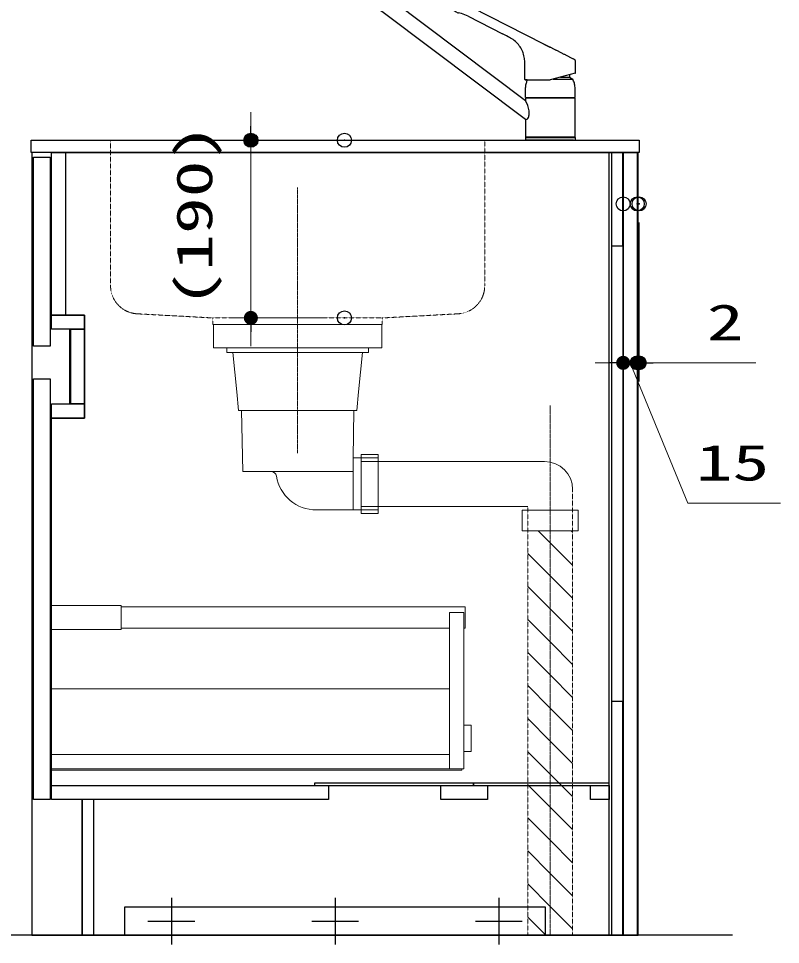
# Model space of a CAD drawing. Units: millimetres, scale not verified. Extents: x -9797 to 9797, y -4555 to 4555.
# Drawn here: x -184 to 630, y -1871 to -881 of the extents above; entities that cross this region are included whole.
import ezdxf
from ezdxf.enums import TextEntityAlignment as Align

# ---------------------------------------------------------------- set-up
doc = ezdxf.new("R2010")
doc.units = ezdxf.units.MM
doc.header["$LTSCALE"] = 30
doc.header["$PDMODE"] = 32
doc.header["$PDSIZE"] = 15
doc.linetypes.add('USER1', pattern=[0.375, 0.25, -0.125])
doc.linetypes.add('USER2', pattern=[2, 1.25, -0.25, 0.25, -0.25])
for name, color, linetype, lineweight in [('0-0_0', 7, 'Continuous', 25), ('0-1_細線ﾚｲﾔｰ', 91, 'Continuous', 5), ('0-2_1', 7, 'Continuous', 25), ('0-3_寸法ﾚｲﾔｰ', 30, 'Continuous', 13), ('0-4_DEFPOINTS', 7, 'Continuous', 25), ('0-5_KABE', 4, 'Continuous', 25)]:
    doc.layers.add(name, color=color, linetype=linetype, lineweight=lineweight)
doc.styles.add('ＭＳ ゴシック', font='')
doc.styles.get('ＭＳ ゴシック').set_extended_font_data('MS Gothic')

# ---------------------------------------------------------------- blocks, each defined once
blk = doc.blocks.new('_DOT')
at = {"layer": '0-0_0', "color": 30}
blk.add_line((-15, 0), (-30, 0), dxfattribs=at)
for points in [[(0, 0), (-15, 0), (-14.88, 1.88)], [(0, 0), (-14.88, -1.88), (-15, 0)], [(0, 0), (-14.88, 1.88), (-14.53, 3.73)], [(0, 0), (-14.53, -3.73), (-14.88, -1.88)], [(0, 0), (-14.53, 3.73), (-13.95, 5.52)], [(0, 0), (-13.95, -5.52), (-14.53, -3.73)], [(0, 0), (-13.95, 5.52), (-13.14, 7.23)], [(0, 0), (-13.14, -7.23), (-13.95, -5.52)], [(0, 0), (-13.14, 7.23), (-12.14, 8.82)], [(0, 0), (-12.14, -8.82), (-13.14, -7.23)], [(0, 0), (-12.14, 8.82), (-10.93, 10.27)], [(0, 0), (-10.93, -10.27), (-12.14, -8.82)], [(0, 0), (-10.93, 10.27), (-9.56, 11.56)], [(0, 0), (-9.56, -11.56), (-10.93, -10.27)], [(0, 0), (-9.56, 11.56), (-8.04, 12.66)], [(0, 0), (-8.04, -12.66), (-9.56, -11.56)], [(0, 0), (-8.04, 12.66), (-6.39, 13.57)], [(0, 0), (-6.39, -13.57), (-8.04, -12.66)], [(0, 0), (-6.39, 13.57), (-4.64, 14.27)], [(0, 0), (-4.64, -14.27), (-6.39, -13.57)], [(0, 0), (-4.64, 14.27), (-2.81, 14.73)], [(0, 0), (-2.81, -14.73), (-4.64, -14.27)], [(0, 0), (-2.81, 14.73), (-0.94, 14.97)], [(0, 0), (-0.94, -14.97), (-2.81, -14.73)], [(0, 0), (-0.94, 14.97), (0.94, 14.97)], [(0, 0), (0.94, -14.97), (-0.94, -14.97)], [(0, 0), (0.94, 14.97), (2.81, 14.73)], [(0, 0), (2.81, 14.73), (4.64, 14.27)], [(0, 0), (4.64, 14.27), (6.39, 13.57)], [(0, 0), (6.39, 13.57), (8.04, 12.66)], [(0, 0), (8.04, 12.66), (9.56, 11.56)], [(0, 0), (9.56, 11.56), (10.93, 10.27)], [(0, 0), (10.93, 10.27), (12.14, 8.82)], [(0, 0), (12.14, 8.82), (13.14, 7.23)], [(0, 0), (13.14, 7.23), (13.95, 5.52)], [(0, 0), (13.95, 5.52), (14.53, 3.73)], [(0, 0), (14.53, 3.73), (14.88, 1.88)], [(0, 0), (14.88, 1.88), (15, 0)], [(0, 0), (2.81, -14.73), (0.94, -14.97)], [(0, 0), (4.64, -14.27), (2.81, -14.73)], [(0, 0), (6.39, -13.57), (4.64, -14.27)], [(0, 0), (8.04, -12.66), (6.39, -13.57)], [(0, 0), (9.56, -11.56), (8.04, -12.66)], [(0, 0), (10.93, -10.27), (9.56, -11.56)], [(0, 0), (12.14, -8.82), (10.93, -10.27)], [(0, 0), (13.14, -7.23), (12.14, -8.82)], [(0, 0), (13.95, -5.52), (13.14, -7.23)], [(0, 0), (14.53, -3.73), (13.95, -5.52)], [(0, 0), (14.88, -1.88), (14.53, -3.73)], [(0, 0), (15, 0), (14.88, -1.88)]]:
    blk.add_solid(points, dxfattribs=at)
blk = doc.blocks.new('A$C5C1B3ABA')
at = {"layer": '0-2_1'}
for p, q in [((-6605.6, 5153.4), (-7911.2, 5383.6)), ((-8119.6, 4893.3), (-8050.3, 5286.3)), ((-8119.6, 4893.3), (-7292.3, 4747.4)), ((-8116.7, 4486.2), (-8054.2, 4840.7)), ((-7371.7, 4720.3), (-8054.2, 4840.7)), ((-8008.4, 4832.6), (-8001.4, 4872.5)), ((-7587.3, 5034.6), (-7284.8, 4778.2)), ((-7417.5, 4728.4), (-7410.5, 4768.3)), ((-7292.3, 4747.4), (-7288.2, 4771.1)), ((-6689, 4680.7), (-7270.8, 4783.3)), ((-7434.3, 4365.8), (-7371.7, 4720.3)), ((-795, 1266), (-5064.3, 4483.2)), ((-7801.5, 4278.3), (-8119.1, 4334.3)), ((-7546.1, 4224.1), (-8060.1, 4314.7)), ((-7483.9, 4222.3), (-7801.5, 4278.3)), ((-2524.5, 4271.3), (-213.6, 3093.9)), ((-795, 665), (-5353.2, 4099.8)), ((-2633.5, 3976.7), (-1525.8, 3412.3)), ((19.8, 2974.9), (0.3, 2984.8)), ((-810.1, 1949.9), (-814.5, 2449.8)), ((810.5, 2214.3), (808.4, 2455.2)), ((795.9, 2148.3), (0, 1935)), ((793, 2147.5), (798.8, 2149)), ((810.1, 2163.4), (810.5, 2214.3)), ((-795.1, 1935), (0, 1935)), ((90.8, 1959.3), (723.4, 1959.3)), ((324.5, 2021.9), (615, 2021.9)), ((-795, 1377), (-795, 1697)), ((795, 1377), (795, 1697)), ((-795, 1341), (-795, 1266)), ((-789, 1371), (0, 1371)), ((780, 1356), (-780, 1356)), ((-720, 1362), (0, 1362)), ((-720, 1362), (-720, 1356)), ((-672, 1362), (-669, 1365)), ((-630, 1365), (-620.3, 1371)), ((0, 1371), (789, 1371)), ((0, 1362), (720, 1362)), ((630, 1365), (620.3, 1371)), ((630, 1365), (630, 1371)), ((630, 1365), (669, 1365)), ((669, 1365), (672, 1362)), ((720, 1362), (720, 1356)), ((795, 111), (795, 1341)), ((-795, 84), (-795, 12)), ((-789, 90), (789, 90)), ((-789, 6), (789, 6)), ((780, 96), (-780, 96)), ((780, 96), (-780, 96)), ((780, 96), (-780, 96)), ((-751.5, 0), (-757.5, 6)), ((751.5, 0), (-751.5, 0)), ((-720, 96), (-720, 90)), ((720, 96), (720, 90)), ((751.5, 0), (757.5, 6)), ((795, 84), (795, 12))]:
    blk.add_line(p, q, dxfattribs=at)
for points in [[(-814.5, 2449.8), (-814.8, 2473.8), (-815.1, 2494.8), (-815.5, 2513), (-816.1, 2528.3), (-817.1, 2548.7), (-820, 2587.1), (-824.3, 2624.6), (-831.6, 2669.7), (-841.2, 2714.2), (-853.2, 2758.2), (-867.1, 2800.7), (-883.1, 2842.2), (-901, 2882.8), (-920.9, 2922.4), (-942.8, 2961.1), (-966.7, 2998.7), (-992.6, 3035.4), (-1021.6, 3072.4), (-1052.2, 3107.5), (-1084.4, 3140.8), (-1118.3, 3172.3), (-1153.9, 3202), (-1191.1, 3229.8), (-1230, 3255.9), (-1269.3, 3279.5), (-1308.8, 3301.3), (-1348.8, 3322), (-1397.6, 3346.9), (-1440.4, 3368.7), (-1483.1, 3390.5), (-1525.8, 3412.3)], [(-213, 3093.5), (-209.9, 3092), (-206.9, 3090.4), (-203.8, 3088.9), (-200.8, 3087.3), (-197.7, 3085.8), (-194.7, 3084.2), (-191.6, 3082.7), (-188.6, 3081.1), (-185.6, 3079.5), (-182.5, 3078), (-179.5, 3076.4), (-176.4, 3074.9), (-173.4, 3073.3), (-170.3, 3071.8), (-167.3, 3070.2), (-164.2, 3068.7), (-161.2, 3067.1), (-158.1, 3065.6), (-155.1, 3064), (-152, 3062.5), (-149, 3060.9), (-145.9, 3059.4), (-142.9, 3057.8), (-139.8, 3056.3), (-136.8, 3054.7), (-133.8, 3053.2), (-130.7, 3051.6), (-127.7, 3050), (-124.6, 3048.5), (-121.6, 3046.9), (-118.5, 3045.4), (-115.5, 3043.8), (-112.4, 3042.3), (-109.4, 3040.7), (-106.3, 3039.2), (-103.3, 3037.6), (-100.2, 3036.1), (-97.2, 3034.5), (-94.1, 3033)], [(-94.1, 3033), (-91.1, 3031.4), (-88.1, 3029.9), (-85, 3028.3), (-82, 3026.8), (-78.9, 3025.2), (-75.9, 3023.7), (-72.8, 3022.1), (-69.8, 3020.6), (-66.7, 3019), (-63.7, 3017.4), (-60.6, 3015.9), (-57.6, 3014.3), (-54.5, 3012.8), (-51.5, 3011.2), (-48.4, 3009.7), (-45.4, 3008.1), (-42.4, 3006.6), (-39.3, 3005), (-36.3, 3003.5), (-33.2, 3001.9), (-30.2, 3000.4), (-27.1, 2998.8), (-24.1, 2997.3), (-21, 2995.7), (-18, 2994.2), (-14.9, 2992.6), (-11.9, 2991.1), (-8.8, 2989.5), (-5.8, 2988), (-2.7, 2986.4), (0.3, 2984.8)], [(778.5, 2588.3), (759.1, 2598.2), (739.6, 2608.2), (720.1, 2618.1), (700.7, 2628), (681.2, 2637.9), (661.8, 2647.8), (642.3, 2657.7), (622.9, 2667.6), (603.4, 2677.5), (584, 2687.5), (564.5, 2697.4), (545.1, 2707.3), (525.6, 2717.2), (506.1, 2727.1), (486.7, 2737), (467.2, 2746.9), (447.8, 2756.8), (428.3, 2766.8), (408.9, 2776.7), (389.4, 2786.6), (370, 2796.5), (350.5, 2806.4), (331, 2816.3), (311.6, 2826.2), (292.1, 2836.2), (272.7, 2846.1), (253.2, 2856), (233.8, 2865.9), (214.3, 2875.8), (194.9, 2885.7), (175.4, 2895.6), (155.9, 2905.5), (136.5, 2915.5), (117, 2925.4), (97.6, 2935.3), (78.1, 2945.2), (58.7, 2955.1), (39.2, 2965), (19.8, 2974.9)], [(780.3, 2587.4), (779.8, 2587.6), (779.4, 2587.9), (779, 2588.1), (778.5, 2588.3), (778.5, 2588.3)], [(795.8, 2576), (795.5, 2576.3), (795.1, 2576.7), (794.8, 2577), (794.4, 2577.4), (794.1, 2577.7), (793.7, 2578.1), (793.4, 2578.4), (793, 2578.8), (792.6, 2579.1), (792.2, 2579.4), (791.9, 2579.8), (791.5, 2580.1), (791.1, 2580.4), (790.7, 2580.7), (790.3, 2581), (789.9, 2581.3), (789.5, 2581.6), (789.1, 2581.9), (788.7, 2582.2), (788.3, 2582.5), (787.9, 2582.8), (787.5, 2583.1), (787.1, 2583.4), (786.7, 2583.6), (786.3, 2583.9), (785.9, 2584.2), (785.4, 2584.4), (785, 2584.7), (784.6, 2585), (784.2, 2585.2), (783.7, 2585.5), (783.3, 2585.7), (782.9, 2586), (782.4, 2586.2), (782, 2586.4), (781.6, 2586.7), (781.1, 2586.9), (780.7, 2587.2), (780.3, 2587.4)], [(805.5, 2559.3), (805.3, 2559.8), (805.2, 2560.3), (805, 2560.7), (804.8, 2561.2), (804.6, 2561.7), (804.5, 2562.1), (804.3, 2562.6), (804.1, 2563.1), (803.9, 2563.5), (803.7, 2564), (803.5, 2564.4), (803.3, 2564.9), (803.1, 2565.3), (802.9, 2565.8), (802.6, 2566.2), (802.4, 2566.7), (802.2, 2567.1), (801.9, 2567.5), (801.7, 2568), (801.4, 2568.4), (801.2, 2568.8), (800.9, 2569.2), (800.7, 2569.7), (800.4, 2570.1), (800.1, 2570.5), (799.8, 2570.9), (799.5, 2571.3), (799.3, 2571.7), (799, 2572.1), (798.7, 2572.5), (798.4, 2572.9), (798.1, 2573.3), (797.8, 2573.7), (797.4, 2574.1), (797.1, 2574.5), (796.8, 2574.8), (796.5, 2575.2), (796.1, 2575.6), (795.8, 2576)], [(808, 2538.5), (808, 2540.7), (808, 2541.2), (808, 2541.7), (808, 2542.2), (807.9, 2542.7), (807.9, 2543.2), (807.9, 2543.7), (807.9, 2544.2), (807.9, 2544.7), (807.9, 2545.2), (807.8, 2545.7), (807.8, 2546.1), (807.8, 2546.6), (807.7, 2547.1), (807.7, 2547.6), (807.7, 2548.1), (807.6, 2548.6), (807.6, 2549.1), (807.5, 2549.6), (807.5, 2550.1), (807.4, 2550.6), (807.3, 2551.1), (807.3, 2551.6), (807.2, 2552.1), (807.1, 2552.6), (807, 2553.1), (806.9, 2553.5), (806.8, 2554), (806.7, 2554.5), (806.6, 2555), (806.5, 2555.5), (806.4, 2556), (806.3, 2556.5), (806.2, 2556.9), (806, 2557.4), (805.9, 2557.9), (805.8, 2558.4), (805.6, 2558.8), (805.5, 2559.3)], [(808.7, 2455.1), (808.7, 2457.2), (808.7, 2459.4), (808.7, 2461.5), (808.7, 2463.6), (808.7, 2465.8), (808.6, 2467.9), (808.6, 2470.1), (808.6, 2472.2), (808.6, 2474.3), (808.6, 2476.5), (808.5, 2478.6), (808.5, 2480.8), (808.5, 2482.9), (808.5, 2485), (808.5, 2487.2), (808.4, 2489.3), (808.4, 2491.5), (808.4, 2493.6), (808.4, 2495.7), (808.4, 2497.9), (808.4, 2500), (808.3, 2502.2), (808.3, 2504.3), (808.3, 2506.4), (808.3, 2508.6), (808.3, 2510.7), (808.2, 2512.9), (808.2, 2515), (808.2, 2517.1), (808.2, 2519.3), (808.2, 2521.4), (808.1, 2523.6), (808.1, 2525.7), (808.1, 2527.8), (808.1, 2530), (808.1, 2532.1), (808.1, 2534.3), (808, 2536.4), (808, 2538.5)], [(615, 2099.8), (615, 2021.9), (723.4, 1959.3)], [(-734.9, 1935), (-790.4, 1935), (-795.1, 1935)], [(-669, 1365), (-630, 1365), (-630, 1371)], [(-774, 665), (-795, 665), (-795, 111)]]:
    blk.add_lwpolyline(points, dxfattribs=at)
for centre, radius, start, end in [((-7932.1, 5265.4), 120, 79.99888, 169.99897), ((-7230.8, 1608.1), 3600, 53, 79.99888), ((-7273.4, 4768.5), 15, 79.99888, 169.99897), ((-7613.7, 4402.2), 510, 170.52437, 187.65413), ((-7230.8, 1608.1), 3120, 53, 79.99888), ((-593.3, 2938), 3001.2, 149.24079, 151.26854), ((-3128.5, 4451.7), 48.6, 71.08568, 154.11178), ((-3728.9, 2018.6), 2554.4, 61.86781, 76.05075), ((-8058.6, 4323.6), 9, 169.99893, 259.99902), ((-7544.5, 4232.9), 9, 259.99893, 349.99902), ((-7935.7, 4459), 510, 332.34381, 349.47358), ((-3158.3, 4335.7), 80.3, 145.97911, 229.59311), ((-2517.2, 4950.4), 968.1, 224.27582, 242.24664), ((-2928, 4166), 82.7, 241.07036, 261.1334), ((-3101.9, 3137.9), 960, 74.79028, 80.33587), ((-3173.3, 2953.9), 1156.5, 62.17442, 73.77093), ((795.1, 2163.6), 15, 285, 359.5), ((-795.1, 1950), 15, 180.5, 270), ((-345, 1697), 450, 162.67793, 180), ((84.6, 1563), 900, 155.58413, 162.67793), ((-84.6, 1563), 900, 17.32207, 26.12887), ((345, 1697), 450, 0, 17.32207), ((-789, 1377), 6, 180, 270), ((-780, 1341), 15, 90, 180), ((-1430.2, 857.5), 755.2, 6.59611, 32.7451), ((780, 1341), 15, 0, 90), ((789, 1377), 6, 270, 0), ((789, 1377), 6, 270, 0), ((789, 1377), 6, 270, 0), ((-1367.4, 864.4), 692.1, 355.95054, 6.62107), ((-773.8, 732.2), 67.2, 269.80263, 330.55575), ((-929.2, 833.7), 252.7, 327.81962, 355.87822), ((-780, 111), 15, 180, 270), ((-789, 84), 6, 90, 180), ((-789, 12), 6, 180, 270), ((780, 111), 15, 270, 0), ((789, 84), 6, 0, 90), ((789, 12), 6, 270, 0)]:
    blk.add_arc(centre, radius, start, end, dxfattribs=at)
blk = doc.blocks.new('A$C6242A7C1')
at = {"layer": '0-1_細線ﾚｲﾔｰ', "linetype": 'USER2', "lineweight": 9}
blk.add_line((0, 4389.9), (0, -4131.9), dxfattribs=at)
at = {"layer": '0-1_細線ﾚｲﾔｰ', "lineweight": 9}
blk.add_line((2700, 0), (-2700, 0), dxfattribs=at)
at = {"layer": '0-1_細線ﾚｲﾔｰ'}
for p, q in [((-2271, -743.2), (-2271, -901.5)), ((2271, -743.2), (2271, -901.5)), ((-2271, -901.5), (2271, -901.5)), ((-2080.1, -901.5), (-1950, -2157)), ((2080.1, -901.5), (1950, -2157)), ((-1899, -2757), (-1950, -2157)), ((1899, -2757), (1950, -2157)), ((-1899, -2757), (1899, -2757)), ((1797, -2757), (1777.5, -4281)), ((1777.5, -4281), (1777.5, -5949)), ((1777.5, -4281), (2580, -4281)), ((2040, -4395), (7919.9, -4395)), ((2040, -5835), (7379.9, -5835)), ((600, -5949), (2580, -5949)), ((8819.9, -6660.3), (8774.6, -6615)), ((8099.9, -8061.7), (7379.9, -7341.7)), ((8819.9, -8781.7), (8099.9, -8061.7)), ((8099.9, -9122.3), (7379.9, -8402.3)), ((8819.9, -9842.3), (8099.9, -9122.3)), ((8099.9, -10183), (7379.9, -9463)), ((8819.9, -10903), (8099.9, -10183)), ((8099.9, -11243.6), (7379.9, -10523.6)), ((8819.9, -11963.6), (8099.9, -11243.6)), ((8099.9, -12304.3), (7379.9, -11584.3)), ((8819.9, -13024.3), (8099.9, -12304.3)), ((8099.9, -13365), (7379.9, -12645)), ((8819.9, -14085), (8099.9, -13365)), ((8099.9, -14425.6), (7379.9, -13705.6)), ((8819.9, -15145.6), (8099.9, -14425.6)), ((8099.9, -15486.3), (7379.9, -14766.3)), ((8819.9, -16206.3), (8099.9, -15486.3)), ((8099.9, -16546.9), (7379.9, -15826.9)), ((8819.9, -17266.9), (8099.9, -16546.9)), ((8099.9, -17607.6), (7379.9, -16887.6)), ((8819.9, -18327.6), (8099.9, -17607.6)), ((8099.9, -18668.3), (7379.9, -17948.3)), ((8819.9, -19388.3), (8099.9, -18668.3)), ((7961, -19590), (7379.9, -19008.9))]:
    blk.add_line(p, q, dxfattribs=at)
at = {"layer": '0-1_細線ﾚｲﾔｰ', "linetype": 'USER2'}
blk.add_line((8099.9, -2598.5), (8099.9, -19590), dxfattribs=at)
at = {"layer": '0-1_細線ﾚｲﾔｰ', "linetype": 'USER1'}
for p, q in [((8819.9, -5295), (8819.9, -19590)), ((7379.9, -5835), (7379.9, -19590))]:
    blk.add_line(p, q, dxfattribs=at)
at = {"layer": '0-1_細線ﾚｲﾔｰ'}
for points in [[(-2700, 0), (2700, 0), (2700, -743.2), (-2700, -743.2)], [(2040, -4170), (2040, -6060), (2580, -6060), (2580, -4170)], [(7199.9, -5955), (7199.9, -6615), (8999.9, -6615), (8999.9, -5955)]]:
    blk.add_lwpolyline(points, close=True, dxfattribs=at)
for points in [[(-1797, -2757), (-1762.9, -4713), (1777.5, -4713)], [(8819.9, -7721), (8099.9, -7001), (7714, -6615)]]:
    blk.add_lwpolyline(points, dxfattribs=at)
for centre, radius, start, end in [((7919.9, -5295), 900, 0, 90), ((-858.9, -4893), 180, 9.45659, 90), ((600, -4650), 1299, 189.45658, 270)]:
    blk.add_arc(centre, radius, start, end, dxfattribs=at)
blk = doc.blocks.new('A$C61E908E6')
at = {"layer": '0-1_細線ﾚｲﾔｰ', "linetype": 'USER1'}
for p, q in [((-6000, 0), (-6000, -4668)), ((-6000, 0), (6000, 0)), ((6000, -4668), (6000, 0)), ((-5149.2, -5566.6), (-2715, -5700)), ((5149.2, -5566.6), (2715, -5700)), ((-2715, -5700), (2715, -5700))]:
    blk.add_line(p, q, dxfattribs=at)
blk.add_lwpolyline([(-2715, -5700), (-2715, -5910), (2715, -5910), (2715, -5700)], dxfattribs=at)
for centre, start, end in [((-5100, -4668), 180, 266.86364), ((5100, -4668), 273.13636, 0)]:
    blk.add_arc(centre, 900, start, end, dxfattribs=at)
blk = doc.blocks.new('MUJI\u3000W1800\u3000断面図')
at = {"layer": '0-3_寸法ﾚｲﾔｰ'}
for p, q in [((7050.1, 450), (7050.1, 900)), ((9450.1, 0), (6450.1, 0)), ((7050.1, -5700), (7050.1, 0)), ((9450.1, -5700), (6450.1, -5700)), ((7050.1, -6150), (7050.1, -6600))]:
    blk.add_line(p, q, dxfattribs=at)
at = {"layer": '0-4_DEFPOINTS'}
for p in [(7050.1, 0), (10050.1, 0), (10050.1, -5700)]:
    blk.add_point(p, dxfattribs=at)
at = {"layer": '0-0_0'}
for name, p in [('A$C61E908E6', (8550, 0)), ('A$C6242A7C1', (8550, -5910))]:
    blk.add_blockref(name, p, dxfattribs=at)
at = {"layer": '0-3_寸法ﾚｲﾔｰ', "xscale": 15, "yscale": 15}
for p, rotation in [((7050.1, 0), 270), ((7050.1, -5700), 90)]:
    blk.add_blockref('_DOT', p, dxfattribs=dict(at, rotation=rotation))
at = {"layer": '0-3_寸法ﾚｲﾔｰ', "style": 'ＭＳ ゴシック', "width": 1.5}
blk.add_text('(190)', height=1155, rotation=90, dxfattribs=at).set_placement((6157.8, -5364.3), align=Align.BOTTOM_LEFT)
blk = doc.blocks.new('A$C66026BD6')
at = {"layer": '0-1_細線ﾚｲﾔｰ'}
for points in [[(0, 5460), (2280, 5460), (2280, 6225), (0, 6225)], [(12810, 990), (13260, 990), (13260, 6000), (12810, 6000)], [(0, 990), (12810, 990), (12810, 1440), (0, 1440)]]:
    blk.add_lwpolyline(points, close=True, dxfattribs=at)
for points in [[(13260, 5497.5), (13311, 5497.5), (13311, 6187.5), (2280, 6187.5), (2280, 5497.5), (12810, 5497.5)], [(12810, 3552), (0, 3552), (0, 945), (13200, 945), (13200, 990)], [(13260, 1539), (13500, 1539), (13500, 2391), (13260, 2391)]]:
    blk.add_lwpolyline(points, dxfattribs=at)
blk = doc.blocks.new('A$C66036362')
at = {"layer": '0-0_0'}
for points in [[(0, 0), (0, -25110), (-16980, -25110), (-16980, -20760), (-18330, -20760), (-18330, -8520), (-17280, -8520), (-17280, -5220), (-18330, -5220), (-18330, 0)], [(-18330, 0), (-17880, 0), (-17880, -5220), (-18330, -5220)], [(-450, 0), (-375, 0), (-375, -25110), (-450, -25110)], [(-15, 0), (-375, 0), (-375, -3000), (-15, -3000)], [(-18915, -150), (-18375, -150), (-18375, -6210), (-18915, -6210)], [(-18330, -5220), (-17280, -5220), (-17280, -5670), (-18330, -5670)], [(-17748, -5670), (-17730, -5670), (-17730, -8070), (-17748, -8070)], [(-17730, -5670), (-17280, -5670), (-17280, -8070), (-17730, -8070)], [(-18915, -7260), (-18375, -7260), (-18375, -20760), (-18915, -20760)], [(-18330, -8070), (-17280, -8070), (-17280, -8520), (-18330, -8520)], [(-15, -17610), (-375, -17610), (-375, -25110), (-15, -25110)], [(-18330, -20310), (-9450, -20310), (-9450, -20760), (-18330, -20760)], [(-4800, -20235), (-9900, -20235), (-9900, -20310), (-4800, -20310)], [(-5850, -20310), (-4350, -20310), (-4350, -20760), (-5850, -20760)], [(-450, -20235), (-4800, -20235), (-4800, -20310), (-450, -20310)], [(-1050, -20310), (-450, -20310), (-450, -20760), (-1050, -20760)]]:
    blk.add_lwpolyline(points, close=True, dxfattribs=at)
at = {"layer": '0-2_1'}
blk.add_lwpolyline([(-17340, -20760), (-17364, -20760), (-17364, -25110), (-17340, -25110)], close=True, dxfattribs=at)
at = {"layer": '0-1_細線ﾚｲﾔｰ'}
blk.add_blockref('A$C66026BD6', (-18375, -20760), dxfattribs=at)
blk = doc.blocks.new('A$C5C52CC60')
at = {"layer": '0-0_0'}
blk.add_lwpolyline([(0, 300), (13500, 300), (13500, 1200), (0, 1200)], close=True, dxfattribs=at)
at = {"layer": '0-2_1'}
for p, q in [((1500, 1500), (1500, 0)), ((6750, 1500), (6750, 0)), ((12000, 1500), (12000, 0)), ((750, 750), (2250, 750)), ((6000, 750), (7500, 750)), ((11250, 750), (12750, 750))]:
    blk.add_line(p, q, dxfattribs=at)

msp = doc.modelspace()

# ---------------------------------------------------------------- linework, layer by layer
at = {"layer": '0-0_0'}
msp.add_line((447.07, -1023.93), (449.57, -1023.93), dxfattribs=at)
for points in [[(-170.93, -1010.93), (479.07, -1010.93), (479.07, -1023.93), (-170.93, -1023.93)], [(-169.93, -1860.93), (478.07, -1860.93), (478.07, -1023.93), (-169.93, -1023.93)], [(462.07, -1023.93), (477.07, -1023.93), (477.07, -1860.93), (462.07, -1860.93)]]:
    msp.add_lwpolyline(points, close=True, dxfattribs=at)
at = {"layer": '0-3_寸法ﾚｲﾔｰ'}
for p, q in [((462.07, -1098.93), (462.07, -1268.93)), ((477.07, -1098.93), (477.07, -1268.93)), ((477.07, -1098.93), (477.07, -1268.93)), ((479.07, -1098.93), (479.07, -1268.93)), ((447.07, -1248.93), (432.07, -1248.93)), ((462.07, -1248.93), (447.07, -1248.93)), ((462.07, -1248.93), (477.07, -1248.93)), ((477.07, -1248.93), (479.07, -1248.93)), ((479.07, -1248.93), (603.9, -1248.93)), ((492.07, -1248.93), (507.07, -1248.93)), ((494.07, -1248.93), (509.07, -1248.93))]:
    msp.add_line(p, q, dxfattribs=at)
msp.add_lwpolyline([(630.22, -1398.93), (531.17, -1398.93), (469.57, -1248.93)], dxfattribs=at)
at = {"layer": '0-4_DEFPOINTS'}
for p in [(462.07, -1078.93), (477.07, -1078.93), (479.07, -1078.93), (477.07, -1248.93), (479.07, -1248.93)]:
    msp.add_point(p, dxfattribs=at)
at = {"layer": '0-5_KABE'}
msp.add_line((579.07, -1860.93), (-270.93, -1860.93), dxfattribs=at)

# ---------------------------------------------------------------- block references
at = {"layer": '0-0_0', "xscale": 0.03333333, "yscale": 0.03333333}
for name, p in [('A$C5C1B3ABA', (384.07, -1010.93)), ('A$C5C52CC60', (-70.94, -1870.93))]:
    msp.add_blockref(name, p, dxfattribs=at)
at = {"layer": '0-2_1', "xscale": 0.03333333, "yscale": 0.03333333}
for name, p in [('MUJI\u3000W1800\u3000断面図', (-170.93, -1010.93)), ('A$C66036362', (462.07, -1023.93))]:
    msp.add_blockref(name, p, dxfattribs=at)
at = {"layer": '0-3_寸法ﾚｲﾔｰ', "xscale": 0.5, "yscale": 0.5}
for p in [(462.07, -1248.93), (477.07, -1248.93)]:
    msp.add_blockref('_DOT', p, dxfattribs=at)
at = {"layer": '0-3_寸法ﾚｲﾔｰ', "xscale": 0.5, "yscale": 0.5, "rotation": 180}
for p in [(477.07, -1248.93), (479.07, -1248.93)]:
    msp.add_blockref('_DOT', p, dxfattribs=at)

# ---------------------------------------------------------------- texts
at = {"layer": '0-3_寸法ﾚｲﾔｰ', "style": 'ＭＳ ゴシック', "width": 1.5}
for s, p in [('2', (551.52, -1236.33)), ('15', (539.74, -1386.33))]:
    msp.add_text(s, height=38.49, dxfattribs=at).set_placement(p, align=Align.BOTTOM_LEFT)

doc.saveas('drawing.dxf')
